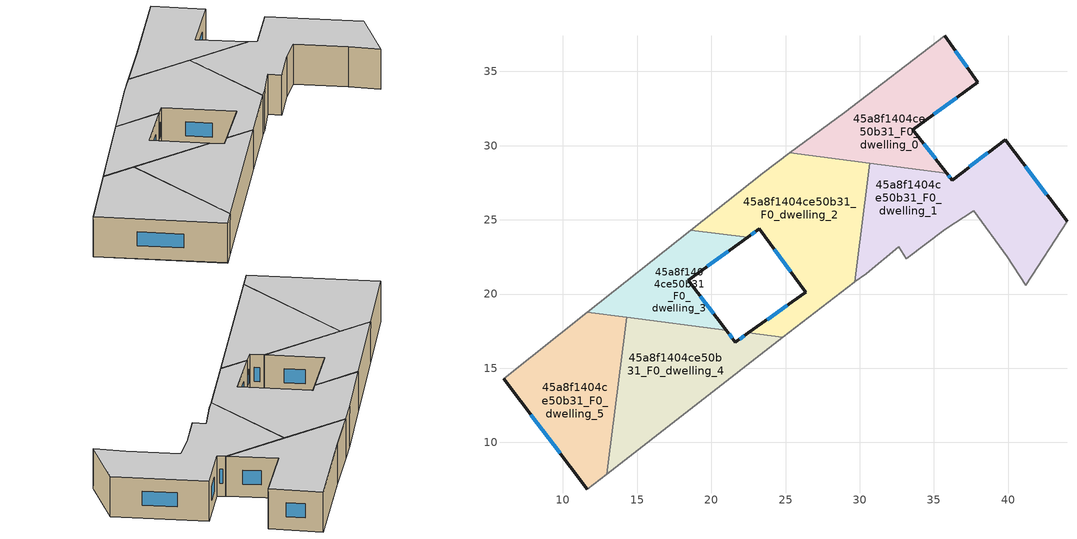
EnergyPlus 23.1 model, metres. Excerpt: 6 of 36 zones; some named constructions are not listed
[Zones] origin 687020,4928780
45a8f1404ce50b31_F0_dwelling_0
 floor ground (EU_floor_Construction): 35.73,37.4 37.95,34.27 33.57,31.06 35.85,28.16 25.29,29.51 28.96,32.21 z0
 wall outside (EU_wall_Construction): 35.85,28.16 33.57,31.06 37.95,34.27 35.73,37.4 z0:3
 wall adiabatic (EU_wall_Construction): 35.73,37.4 28.96,32.21 25.29,29.51 z0:3
 wall to 45a8f1404ce50b31_F0_dwelling_2 (EU_wall_Construction): 25.29,29.51 30.67,28.82 z0:3
 wall to 45a8f1404ce50b31_F0_dwelling_1 (EU_wall_Construction): 30.67,28.82 35.85,28.16 z0:3
 window (EU_Window_Construction): 34.99,32.11 36.53,33.23 / 35.11,29.1 34.31,30.12 / 37.23,35.29 36.45,36.39 z0.98:2.02
 ceiling to 45a8f1404ce50b31_F1_dwelling_0 (EU_floor_Construction): 35.85,28.16 33.57,31.06 37.95,34.27 35.73,37.4 28.96,32.21 25.29,29.51 z3
45a8f1404ce50b31_F0_dwelling_1
 floor ground (EU_floor_Construction): 39.81,30.4 43.96,24.91 41.18,20.6 39.94,22.52 37.68,25.6 35.76,24.37 33.15,22.37 32.62,23.19 30.43,21.38 29.65,20.83 30.67,28.82 35.85,28.16 36.22,27.68 z0
 wall outside (EU_wall_Construction): 43.96,24.91 39.81,30.4 36.22,27.68 35.85,28.16 z0:3
 wall adiabatic (EU_wall_Construction): 29.65,20.83 30.43,21.38 32.62,23.19 33.15,22.37 35.76,24.37 37.68,25.6 39.94,22.52 41.18,20.6 43.96,24.91 z0:3
 wall to 45a8f1404ce50b31_F0_dwelling_2 (EU_wall_Construction): 30.67,28.82 29.65,20.83 z0:3
 window (EU_Window_Construction): 38.64,29.52 37.39,28.57 / 42.61,26.7 41.16,28.62 / 36.1,27.84 35.97,28 z0.98:2.02
 ceiling to 45a8f1404ce50b31_F1_dwelling_1 (EU_floor_Construction): 41.17,20.6 43.96,24.91 39.8,30.4 36.22,27.68 35.85,28.16 30.67,28.82 29.65,20.83 30.43,21.38 32.62,23.19 33.15,22.37 35.75,24.37 37.67,25.6 39.94,22.52 z3
45a8f1404ce50b31_F0_dwelling_2
 floor ground (EU_floor_Construction): 30.67,28.82 29.65,20.83 29.62,20.81 24.83,17.09 22.5,17.39 26.37,20.13 23.23,24.39 22.44,23.83 18.62,24.31 23.46,28.15 25.29,29.51 z0
 wall outside (EU_wall_Construction): 22.44,23.83 23.23,24.39 26.37,20.13 22.5,17.39 z0:3
 wall adiabatic (EU_wall_Construction): 25.29,29.51 23.46,28.15 18.62,24.31 / 24.83,17.09 29.62,20.81 29.65,20.83 z0:3
 wall to 45a8f1404ce50b31_F0_dwelling_3 (EU_wall_Construction): 18.62,24.31 22.44,23.83 z0:3
 wall to 45a8f1404ce50b31_F0_dwelling_4 (EU_wall_Construction): 22.5,17.39 24.83,17.09 z0:3
 window (EU_Window_Construction): 24.25,23.01 25.34,21.52 / 22.7,24.01 22.97,24.21 / 25.11,19.24 23.75,18.28 z0.98:2.02
 ceiling to 45a8f1404ce50b31_F1_dwelling_2 (EU_floor_Construction): 29.62,20.81 29.65,20.83 30.67,28.82 25.29,29.51 23.46,28.15 18.62,24.31 22.44,23.83 23.23,24.39 26.37,20.13 22.5,17.39 24.83,17.09 z3
45a8f1404ce50b31_F0_dwelling_3
 floor ground (EU_floor_Construction): 22.44,23.83 18.44,20.93 20.99,17.58 11.63,18.78 18.62,24.31 z0
 wall outside (EU_wall_Construction): 20.99,17.58 18.44,20.93 22.44,23.83 z0:3
 wall adiabatic (EU_wall_Construction): 18.62,24.31 11.63,18.78 z0:3
 wall to 45a8f1404ce50b31_F0_dwelling_4 (EU_wall_Construction): 14.31,18.43 20.99,17.58 z0:3
 wall to 45a8f1404ce50b31_F0_dwelling_5 (EU_wall_Construction): 11.63,18.78 14.31,18.43 z0:3
 window (EU_Window_Construction): 20.16,18.67 19.27,19.84 / 19.74,21.87 21.14,22.88 z0.98:2.02
 ceiling to 45a8f1404ce50b31_F1_dwelling_3 (EU_floor_Construction): 20.99,17.58 18.44,20.93 22.44,23.83 18.62,24.31 11.63,18.78 z3
45a8f1404ce50b31_F0_dwelling_4
 floor ground (EU_floor_Construction): 24.83,17.09 12.96,7.88 14.31,18.43 20.99,17.58 21.62,16.76 22.5,17.39 z0
 wall outside (EU_wall_Construction): 22.5,17.39 21.62,16.76 20.99,17.58 z0:3
 wall adiabatic (EU_wall_Construction): 12.96,7.88 24.83,17.09 z0:3
 wall to 45a8f1404ce50b31_F0_dwelling_5 (EU_wall_Construction): 14.31,18.43 12.96,7.88 z0:3
 window (EU_Window_Construction): 22.21,17.18 21.9,16.97 / 21.41,17.03 21.2,17.31 z0.98:2.02
 ceiling to 45a8f1404ce50b31_F1_dwelling_4 (EU_floor_Construction): 24.83,17.09 22.5,17.39 21.62,16.76 20.99,17.58 14.31,18.43 12.96,7.88 z3
45a8f1404ce50b31_F0_dwelling_5
 floor ground (EU_floor_Construction): 14.31,18.43 12.96,7.88 11.65,6.85 6,14.3 11.63,18.78 z0
 wall outside (EU_wall_Construction): 6,14.3 11.65,6.85 z0:3
 wall adiabatic (EU_wall_Construction): 11.65,6.85 12.96,7.88 / 11.63,18.78 6,14.3 z0:3
 window (EU_Window_Construction): 7.83,11.88 9.81,9.28 z0.98:2.02
 ceiling to 45a8f1404ce50b31_F1_dwelling_5 (EU_floor_Construction): 12.96,7.88 14.31,18.43 11.63,18.78 6,14.3 11.65,6.85 z3
[SCHEDULE:FILE] Column Number=1; Rows to Skip at Top=0; Number of Hours of Data=8760; Column Separator=Comma; Interpolate to Timestep=No; Minutes per Item=60; Adjust Schedule for Daylight Savings=Yes
Name | File
EU_Step8_GainSchedule_45a8f1404ce50b31_F3_dwelling_1_f000 | ../../schedules/45a8f1404ce50b31/45a8f1404ce50b31_F3_dwelling_1_f000_gain.csv
EU_Step8_GainSchedule_45a8f1404ce50b31_F3_dwelling_2_f000 | ../../schedules/45a8f1404ce50b31/45a8f1404ce50b31_F3_dwelling_2_f000_gain.csv
EU_Step8_GainSchedule_45a8f1404ce50b31_F3_dwelling_3_f000 | ../../schedules/45a8f1404ce50b31/45a8f1404ce50b31_F3_dwelling_3_f000_gain.csv
EU_Step8_GainSchedule_45a8f1404ce50b31_F3_dwelling_4_f000 | ../../schedules/45a8f1404ce50b31/45a8f1404ce50b31_F3_dwelling_4_f000_gain.csv
EU_Step8_GainSchedule_45a8f1404ce50b31_F3_dwelling_5_f000 | ../../schedules/45a8f1404ce50b31/45a8f1404ce50b31_F3_dwelling_5_f000_gain.csv
EU_Step8_GainSchedule_45a8f1404ce50b31_F4_dwelling_0_f000 | ../../schedules/45a8f1404ce50b31/45a8f1404ce50b31_F4_dwelling_0_f000_gain.csv
EU_Step8_GainSchedule_45a8f1404ce50b31_F4_dwelling_1_f000 | ../../schedules/45a8f1404ce50b31/45a8f1404ce50b31_F4_dwelling_1_f000_gain.csv
EU_Step8_GainSchedule_45a8f1404ce50b31_F4_dwelling_2_f000 | ../../schedules/45a8f1404ce50b31/45a8f1404ce50b31_F4_dwelling_2_f000_gain.csv
EU_Step8_GainSchedule_45a8f1404ce50b31_F4_dwelling_3_f000 | ../../schedules/45a8f1404ce50b31/45a8f1404ce50b31_F4_dwelling_3_f000_gain.csv
EU_Step8_GainSchedule_45a8f1404ce50b31_F4_dwelling_4_f000 | ../../schedules/45a8f1404ce50b31/45a8f1404ce50b31_F4_dwelling_4_f000_gain.csv
EU_Step8_GainSchedule_45a8f1404ce50b31_F4_dwelling_5_f000 | ../../schedules/45a8f1404ce50b31/45a8f1404ce50b31_F4_dwelling_5_f000_gain.csv
